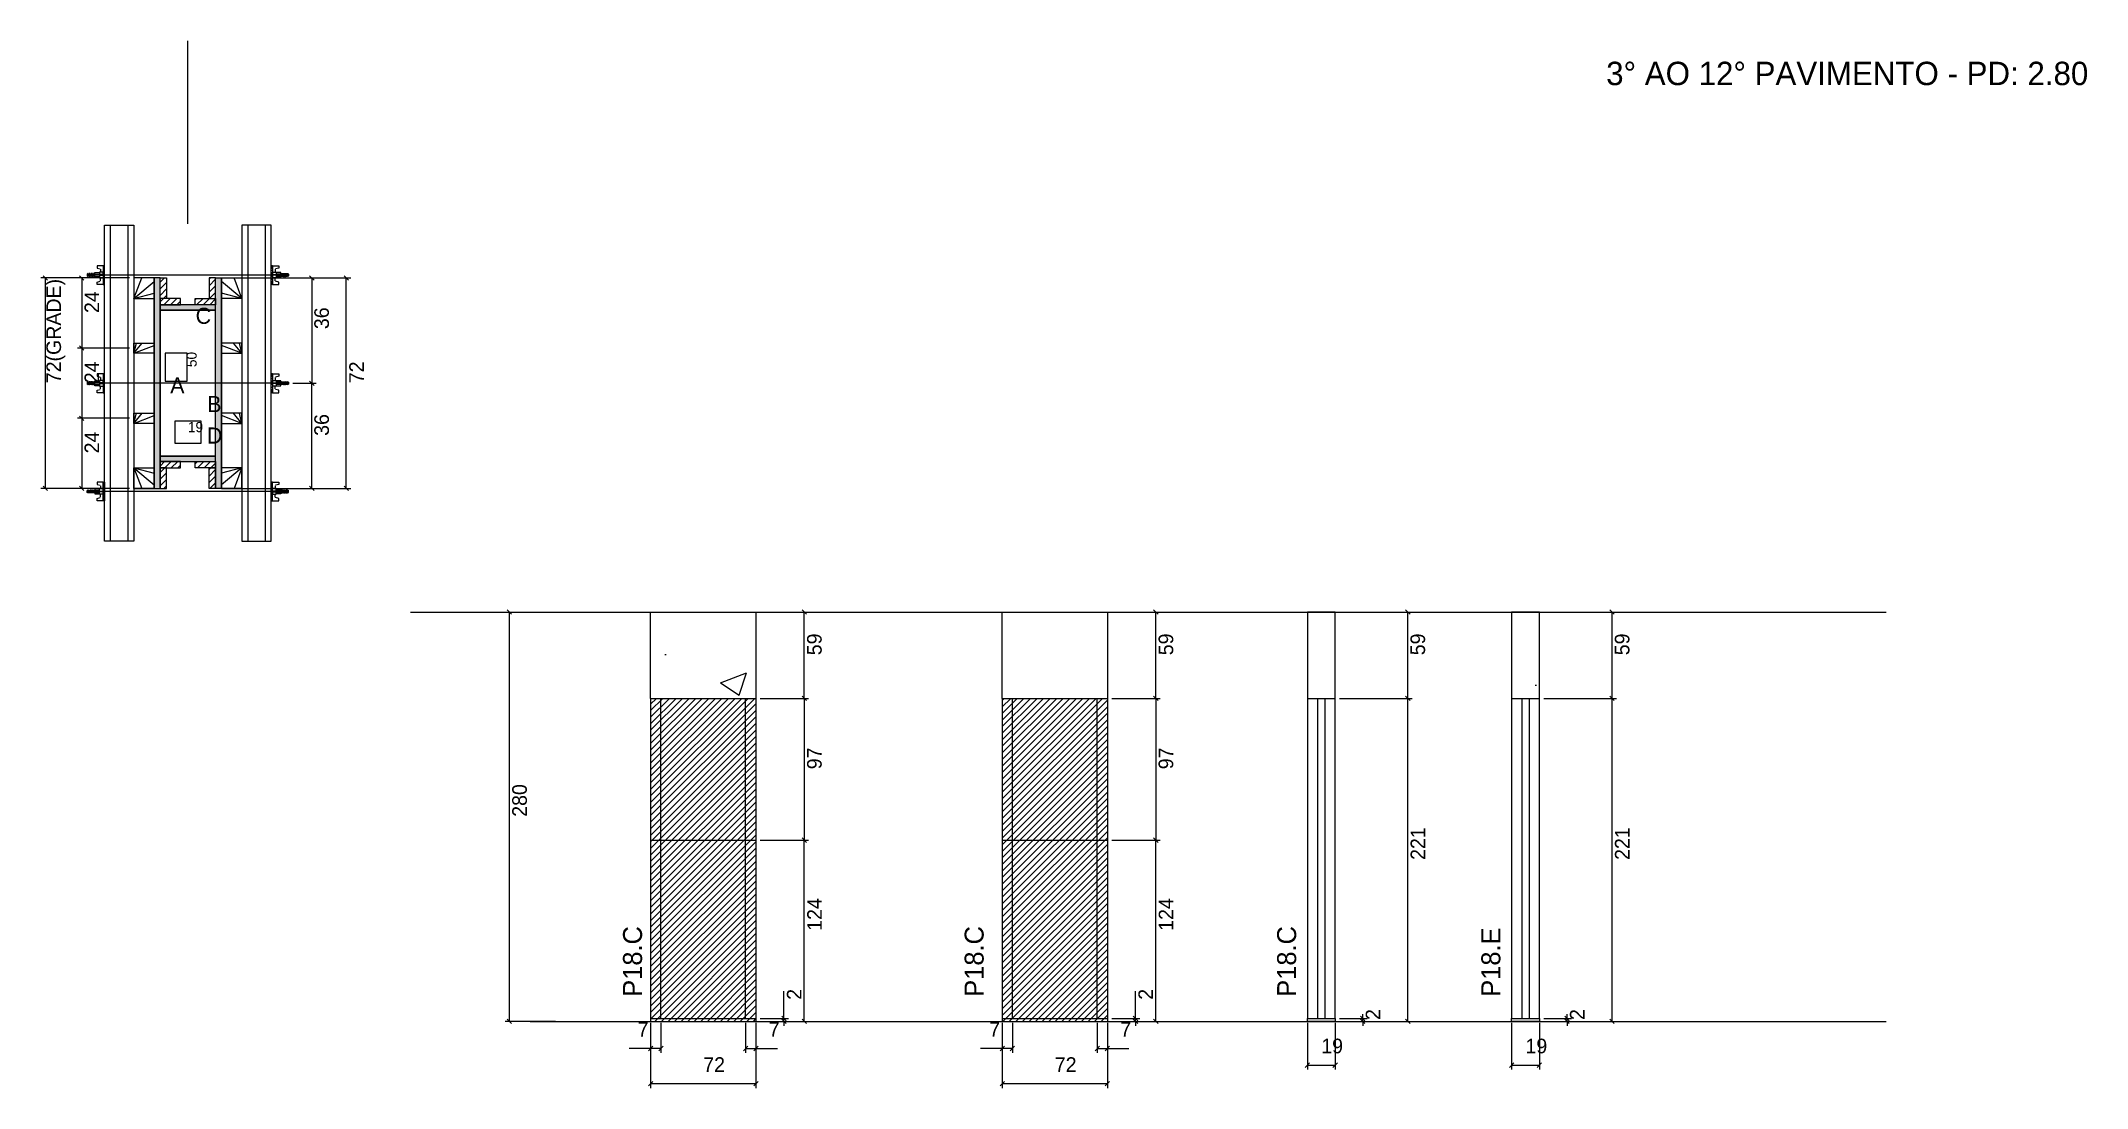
# Model space of a CAD drawing. Header units: metres. Extents: x 5868 to 7268, y 7478 to 8194.
import ezdxf

# ---------------------------------------------------------------- set-up
doc = ezdxf.new("R2010")
doc.units = ezdxf.units.M
for name, color, linetype in [('CHAPA', 7, 'Continuous'), ('COTA', 7, 'Continuous'), ('Hachura', 7, 'Continuous'), ('Madeira', 7, 'Continuous'), ('NIVEL 2° PAV.', 7, 'Continuous'), ('NOMENCLATURA', 7, 'Continuous'), ('Nível', 7, 'Continuous'), ('Painéis', 7, 'Continuous'), ('Perfil Metálico', 7, 'Continuous'), ('SARR_2.2x7', 7, 'Continuous'), ('SARRAFO', 7, 'Continuous'), ('Texto Seção', 7, 'Continuous'), ('TEXTO_GERAL', 7, 'Continuous')]:
    doc.layers.add(name, color=color, linetype=linetype)

msp = doc.modelspace()

# ---------------------------------------------------------------- hatches: boundary and pattern name
at = {"layer": 'COTA'}
h = msp.add_hatch(dxfattribs=at)
h.set_pattern_fill('AR-CONC')
h.paths.add_polyline_path([(6357.5, 7744.2), (6357.5, 7803.2), (6285.5, 7803.2), (6285.5, 7744.2), (6357.5, 7744.2)])
h = msp.add_hatch(dxfattribs=at)
h.set_pattern_fill('AR-CONC')
h.paths.add_polyline_path([(6598, 7744.2), (6598, 7803.2), (6526, 7803.2), (6526, 7744.2), (6598, 7744.2)])
h = msp.add_hatch(dxfattribs=at)
h.set_pattern_fill('AR-CONC')
h.paths.add_polyline_path([(6753.8, 7744.2), (6753.8, 7803.2), (6734.8, 7803.2), (6734.8, 7744.2), (6753.8, 7744.2)])
h = msp.add_hatch(dxfattribs=at)
h.set_pattern_fill('AR-CONC')
h.paths.add_polyline_path([(6893.5, 7744.2), (6893.5, 7803.2), (6874.5, 7803.2), (6874.5, 7744.2), (6893.5, 7744.2)])
at = {"layer": 'Hachura'}
h = msp.add_hatch(color=7, dxfattribs=at)
h.dxf.hatch_style = 1
h.paths.add_polyline_path([(5949.9, 8031.8), (5945.9, 8031.8), (5945.9, 7887.8), (5949.9, 7887.8), (5949.9, 8031.8)])
h = msp.add_hatch(color=7, dxfattribs=at)
h.dxf.hatch_style = 1
h.paths.add_polyline_path([(5949.9, 8031.8), (5945.9, 8031.8), (5945.9, 7887.8), (5949.9, 7887.8), (5949.9, 8031.8)])
h = msp.add_hatch(dxfattribs=at)
h.set_pattern_fill('ANSI31')
h.paths.add_polyline_path([(5949.9, 8017.8), (5954.3, 8017.8), (5954.3, 8031.8), (5949.9, 8031.8), (5949.9, 8017.8)])
h = msp.add_hatch(dxfattribs=at)
h.set_pattern_fill('ANSI31')
h.paths.add_polyline_path([(5987.9, 8017.8), (5983.5, 8017.8), (5983.5, 8031.8), (5987.9, 8031.8), (5987.9, 8017.8)])
h = msp.add_hatch(color=7, dxfattribs=at)
h.dxf.hatch_style = 1
h.paths.add_polyline_path([(5987.9, 8031.8), (5991.9, 8031.8), (5991.9, 7887.8), (5987.9, 7887.8), (5987.9, 8031.8)])
h = msp.add_hatch(color=7, dxfattribs=at)
h.dxf.hatch_style = 1
h.paths.add_polyline_path([(5987.9, 8031.8), (5991.9, 8031.8), (5991.9, 7887.8), (5987.9, 7887.8), (5987.9, 8031.8)])
h = msp.add_hatch(dxfattribs=at)
h.set_pattern_fill('ANSI31')
h.paths.add_polyline_path([(5949.9, 8013.4), (5949.9, 8017.8), (5963.9, 8017.8), (5963.9, 8013.4), (5949.9, 8013.4)])
h = msp.add_hatch(color=7, dxfattribs=at)
h.dxf.hatch_style = 1
h.paths.add_polyline_path([(5987.9, 8009.8), (5987.9, 8013.4), (5949.9, 8013.4), (5949.9, 8009.8), (5987.9, 8009.8)])
h = msp.add_hatch(color=7, dxfattribs=at)
h.dxf.hatch_style = 1
h.paths.add_polyline_path([(5987.9, 8009.8), (5987.9, 8013.4), (5949.9, 8013.4), (5949.9, 8009.8), (5987.9, 8009.8)])
h = msp.add_hatch(dxfattribs=at)
h.set_pattern_fill('ANSI31')
h.paths.add_polyline_path([(5987.9, 8013.4), (5987.9, 8017.8), (5973.9, 8017.8), (5973.9, 8013.4), (5987.9, 8013.4)])
h = msp.add_hatch(color=7, dxfattribs=at)
h.dxf.hatch_style = 1
h.paths.add_polyline_path([(5987.9, 7906.2), (5987.9, 7909.8), (5949.9, 7909.8), (5949.9, 7906.2), (5987.9, 7906.2)])
h = msp.add_hatch(color=7, dxfattribs=at)
h.dxf.hatch_style = 1
h.paths.add_polyline_path([(5987.9, 7906.2), (5987.9, 7909.8), (5949.9, 7909.8), (5949.9, 7906.2), (5987.9, 7906.2)])
h = msp.add_hatch(dxfattribs=at)
h.set_pattern_fill('ANSI31')
h.paths.add_polyline_path([(5949.9, 7901.8), (5949.9, 7906.2), (5963.9, 7906.2), (5963.9, 7901.8), (5949.9, 7901.8)])
h = msp.add_hatch(dxfattribs=at)
h.set_pattern_fill('ANSI31')
h.paths.add_polyline_path([(5949.9, 7901.8), (5954.3, 7901.8), (5954.3, 7887.8), (5949.9, 7887.8), (5949.9, 7901.8)])
h = msp.add_hatch(dxfattribs=at)
h.set_pattern_fill('ANSI31')
h.paths.add_polyline_path([(5987.9, 7901.8), (5987.9, 7906.2), (5973.9, 7906.2), (5973.9, 7901.8), (5987.9, 7901.8)])
h = msp.add_hatch(dxfattribs=at)
h.set_pattern_fill('ANSI31')
h.paths.add_polyline_path([(5987.9, 7901.8), (5983.5, 7901.8), (5983.5, 7887.8), (5987.9, 7887.8), (5987.9, 7901.8)])
h = msp.add_hatch(dxfattribs=at)
h.set_pattern_fill('ANSI31')
h.paths.add_polyline_path([(6357.5, 7523.2), (6357.5, 7744.2), (6285.5, 7744.2), (6285.5, 7523.2), (6357.5, 7523.2)])
h = msp.add_hatch(dxfattribs=at)
h.set_pattern_fill('ANSI31')
h.paths.add_polyline_path([(6598, 7523.2), (6598, 7744.2), (6526, 7744.2), (6526, 7523.2), (6598, 7523.2)])

# ---------------------------------------------------------------- linework, layer by layer
at = {"layer": 'CHAPA', "color": 1, "lineweight": 25}
for points in [[(5949.9, 8031.8), (5945.9, 8031.8), (5945.9, 7887.8), (5949.9, 7887.8)], [(5949.9, 8031.8), (5945.9, 8031.8), (5945.9, 7887.8), (5949.9, 7887.8)], [(5987.9, 8031.8), (5991.9, 8031.8), (5991.9, 7887.8), (5987.9, 7887.8)], [(5987.9, 8031.8), (5991.9, 8031.8), (5991.9, 7887.8), (5987.9, 7887.8)], [(5987.9, 8009.8), (5987.9, 8013.4), (5949.9, 8013.4), (5949.9, 8009.8)], [(5987.9, 8009.8), (5987.9, 8013.4), (5949.9, 8013.4), (5949.9, 8009.8)], [(5987.9, 7906.2), (5987.9, 7909.8), (5949.9, 7909.8), (5949.9, 7906.2)], [(5987.9, 7906.2), (5987.9, 7909.8), (5949.9, 7909.8), (5949.9, 7906.2)]]:
    msp.add_lwpolyline(points, close=True, dxfattribs=at)
at = {"layer": 'COTA', "color": 241, "lineweight": 25}
for p, q in [((5928.9, 8031.8), (5868.4, 8031.8)), ((5871.4, 7887.8), (5871.4, 8031.8)), ((5928.9, 8031.8), (5893.3, 8031.8)), ((5896.3, 8031.8), (5896.3, 7983.8)), ((5994.9, 8031.8), (6080.3, 8031.8)), ((6028.9, 8031.8), (6056.7, 8031.8)), ((6053.7, 8031.8), (6053.7, 7959.8)), ((6077.3, 7887.8), (6077.3, 8031.8)), ((5928.9, 7983.8), (5893.3, 7983.8)), ((5928.9, 7983.8), (5893.3, 7983.8)), ((5896.3, 7983.8), (5896.3, 7935.8)), ((6040.7, 7959.8), (6056.7, 7959.8)), ((6040.7, 7959.8), (6056.7, 7959.8)), ((6053.7, 7887.8), (6053.7, 7959.8)), ((5928.9, 7935.8), (5893.3, 7935.8)), ((5928.9, 7935.8), (5893.3, 7935.8)), ((5896.3, 7935.8), (5896.3, 7887.8)), ((5928.9, 7887.8), (5868.4, 7887.8)), ((5928.9, 7887.8), (5893.3, 7887.8)), ((5994.9, 7887.8), (6080.3, 7887.8)), ((6028.9, 7887.8), (6056.7, 7887.8)), ((6285.5, 7803.2), (6357.5, 7803.2)), ((6285.5, 7744.2), (6285.5, 7803.2)), ((6357.5, 7803.2), (6357.5, 7744.2)), ((6526, 7803.2), (6598, 7803.2)), ((6526, 7744.2), (6526, 7803.2)), ((6598, 7803.2), (6598, 7744.2))]:
    msp.add_line(p, q, dxfattribs=at)
at = {"layer": 'COTA', "color": 0, "lineweight": 25}
for p, q in [((5872.9, 8030.3), (5869.9, 8033.3)), ((5897.8, 8030.3), (5894.8, 8033.3)), ((6055.2, 8030.3), (6052.2, 8033.3)), ((6078.8, 8030.3), (6075.8, 8033.3)), ((5894.8, 7985.3), (5897.8, 7982.3)), ((5897.8, 7982.3), (5894.8, 7985.3)), ((6055.2, 7958.3), (6052.2, 7961.3)), ((6052.2, 7961.3), (6055.2, 7958.3)), ((5894.8, 7937.3), (5897.8, 7934.3)), ((5897.8, 7934.3), (5894.8, 7937.3)), ((5869.9, 7889.3), (5872.9, 7886.3)), ((5894.8, 7889.3), (5897.8, 7886.3)), ((6052.2, 7889.3), (6055.2, 7886.3)), ((6075.8, 7889.3), (6078.8, 7886.3)), ((6392.1, 7801.7), (6389.1, 7804.7)), ((6632.6, 7801.7), (6629.6, 7804.7)), ((6805, 7801.7), (6802, 7804.7)), ((6944.7, 7801.7), (6941.7, 7804.7)), ((6392.1, 7742.7), (6389.1, 7745.7)), ((6389.1, 7745.7), (6392.1, 7742.7)), ((6632.6, 7742.7), (6629.6, 7745.7)), ((6629.6, 7745.7), (6632.6, 7742.7)), ((6802, 7745.7), (6805, 7742.7)), ((6805, 7742.7), (6802, 7745.7)), ((6944.7, 7742.7), (6941.7, 7745.7)), ((6941.7, 7745.7), (6944.7, 7742.7)), ((6392.1, 7645.7), (6389.1, 7648.7)), ((6389.1, 7648.7), (6392.1, 7645.7)), ((6632.6, 7645.7), (6629.6, 7648.7)), ((6629.6, 7648.7), (6632.6, 7645.7)), ((6375.2, 7526.7), (6378.2, 7523.7)), ((6378.2, 7521.7), (6375.2, 7524.7)), ((6389.1, 7524.7), (6392.1, 7521.7)), ((6615.7, 7526.7), (6618.7, 7523.7)), ((6618.7, 7521.7), (6615.7, 7524.7)), ((6629.6, 7524.7), (6632.6, 7521.7)), ((6771.2, 7526.7), (6774.2, 7523.7)), ((6774.2, 7521.7), (6771.2, 7524.7)), ((6802, 7524.7), (6805, 7521.7)), ((6910.9, 7526.7), (6913.9, 7523.7)), ((6913.9, 7521.7), (6910.9, 7524.7)), ((6941.7, 7524.7), (6944.7, 7521.7)), ((6287, 7506.2), (6284, 7503.2)), ((6291, 7503.2), (6294, 7506.2)), ((6352, 7506.2), (6349, 7503.2)), ((6356, 7503.2), (6359, 7506.2)), ((6527.5, 7506.2), (6524.5, 7503.2)), ((6531.5, 7503.2), (6534.5, 7506.2)), ((6592.5, 7506.2), (6589.5, 7503.2)), ((6596.5, 7503.2), (6599.5, 7506.2)), ((6736.3, 7494.8), (6733.3, 7491.8)), ((6752.3, 7491.8), (6755.3, 7494.8)), ((6876, 7494.8), (6873, 7491.8)), ((6892, 7491.8), (6895, 7494.8)), ((6287, 7482.1), (6284, 7479.1)), ((6356, 7479.1), (6359, 7482.1)), ((6527.5, 7482.1), (6524.5, 7479.1)), ((6596.5, 7479.1), (6599.5, 7482.1))]:
    msp.add_line(p, q, dxfattribs=at)
at = {"layer": 'COTA', "color": 180, "lineweight": 25}
for p, q in [((5968.4, 7980.4), (5953.4, 7980.4)), ((5953.4, 7980.4), (5953.4, 7961.1)), ((5968.4, 7961.1), (5968.4, 7980.4)), ((5953.4, 7961.1), (5968.4, 7961.1)), ((5977.9, 7933.8), (5959.9, 7933.8)), ((5959.9, 7933.8), (5959.9, 7918.8)), ((5977.9, 7918.8), (5977.9, 7933.8)), ((5959.9, 7918.8), (5977.9, 7918.8))]:
    msp.add_line(p, q, dxfattribs=at)
at = {"layer": 'COTA', "color": 4, "lineweight": 25}
for p, q in [((6360.5, 7803.2), (6393.6, 7803.2)), ((6390.6, 7744.2), (6390.6, 7803.2)), ((6601, 7803.2), (6634.1, 7803.2)), ((6631.1, 7744.2), (6631.1, 7803.2)), ((6756.8, 7803.2), (6806.5, 7803.2)), ((6803.5, 7744.2), (6803.5, 7803.2)), ((6896.5, 7803.2), (6946.2, 7803.2)), ((6943.2, 7744.2), (6943.2, 7803.2)), ((6360.5, 7744.2), (6393.6, 7744.2)), ((6360.5, 7744.2), (6393.6, 7744.2)), ((6390.6, 7744.2), (6390.6, 7647.2)), ((6601, 7744.2), (6634.1, 7744.2)), ((6601, 7744.2), (6634.1, 7744.2)), ((6631.1, 7744.2), (6631.1, 7647.2)), ((6756.8, 7744.2), (6806.5, 7744.2)), ((6756.8, 7744.2), (6806.5, 7744.2)), ((6803.5, 7523.2), (6803.5, 7744.2)), ((6896.5, 7744.2), (6946.2, 7744.2)), ((6896.5, 7744.2), (6946.2, 7744.2)), ((6943.2, 7523.2), (6943.2, 7744.2)), ((6360.5, 7647.2), (6393.6, 7647.2)), ((6360.5, 7647.2), (6393.6, 7647.2)), ((6390.6, 7523.2), (6390.6, 7647.2)), ((6601, 7647.2), (6634.1, 7647.2)), ((6601, 7647.2), (6634.1, 7647.2)), ((6631.1, 7523.2), (6631.1, 7647.2)), ((6376.7, 7525.2), (6376.7, 7544)), ((6617.2, 7525.2), (6617.2, 7544)), ((6285.5, 7522.2), (6285.5, 7477.6)), ((6285.5, 7520.2), (6285.5, 7501.7)), ((6292.5, 7522.2), (6292.5, 7501.7)), ((6350.5, 7522.2), (6350.5, 7501.7)), ((6357.5, 7522.2), (6357.5, 7477.6)), ((6357.5, 7520.2), (6357.5, 7501.7)), ((6360.5, 7525.2), (6379.7, 7525.2)), ((6360.5, 7523.2), (6379.7, 7523.2)), ((6360.5, 7523.2), (6393.6, 7523.2)), ((6376.7, 7523.2), (6376.7, 7525.2)), ((6376.7, 7523.2), (6376.7, 7520.2)), ((6526, 7522.2), (6526, 7477.6)), ((6526, 7520.2), (6526, 7501.7)), ((6533, 7522.2), (6533, 7501.7)), ((6591, 7522.2), (6591, 7501.7)), ((6598, 7522.2), (6598, 7477.6)), ((6598, 7520.2), (6598, 7501.7)), ((6601, 7525.2), (6620.2, 7525.2)), ((6601, 7523.2), (6620.2, 7523.2)), ((6601, 7523.2), (6634.1, 7523.2)), ((6617.2, 7523.2), (6617.2, 7525.2)), ((6617.2, 7523.2), (6617.2, 7520.2)), ((6734.8, 7522.2), (6734.8, 7490.3)), ((6753.8, 7522.2), (6753.8, 7490.3)), ((6756.8, 7525.2), (6775.7, 7525.2)), ((6756.8, 7523.2), (6775.7, 7523.2)), ((6756.8, 7523.2), (6806.5, 7523.2)), ((6772.7, 7525.2), (6772.7, 7528.2)), ((6772.7, 7523.2), (6772.7, 7525.2)), ((6772.7, 7523.2), (6772.7, 7520.2)), ((6874.5, 7522.2), (6874.5, 7490.3)), ((6893.5, 7522.2), (6893.5, 7490.3)), ((6896.5, 7525.2), (6915.4, 7525.2)), ((6896.5, 7523.2), (6915.4, 7523.2)), ((6896.5, 7523.2), (6946.2, 7523.2)), ((6912.4, 7525.2), (6912.4, 7528.2)), ((6912.4, 7523.2), (6912.4, 7525.2)), ((6912.4, 7523.2), (6912.4, 7520.2)), ((6285.5, 7504.7), (6270.7, 7504.7)), ((6292.5, 7504.7), (6285.5, 7504.7)), ((6350.5, 7504.7), (6357.5, 7504.7)), ((6357.5, 7504.7), (6372.2, 7504.7)), ((6526, 7504.7), (6511.2, 7504.7)), ((6533, 7504.7), (6526, 7504.7)), ((6591, 7504.7), (6598, 7504.7)), ((6598, 7504.7), (6612.7, 7504.7)), ((6734.8, 7493.3), (6753.8, 7493.3)), ((6874.5, 7493.3), (6893.5, 7493.3)), ((6357.5, 7480.6), (6285.5, 7480.6)), ((6598, 7480.6), (6526, 7480.6))]:
    msp.add_line(p, q, dxfattribs=at)
at = {"layer": 'COTA', "color": 241, "lineweight": 25}
for points in [[(6753.8, 7744.2), (6753.8, 7803.2), (6734.8, 7803.2), (6734.8, 7744.2)], [(6893.5, 7744.2), (6893.5, 7803.2), (6874.5, 7803.2), (6874.5, 7744.2)]]:
    msp.add_lwpolyline(points, dxfattribs=at)
at = {"layer": 'Hachura', "color": 0, "lineweight": 9}
for p, q in [((5905.2, 8032.1), (5905.2, 8035.5)), ((5905.2, 8035.5), (5908.4, 8035.5)), ((5905.3, 8032.1), (5905.3, 8035.5)), ((5911.9, 8040.2), (5906.8, 8040.2)), ((5906.8, 8040.2), (5906.8, 8038.6)), ((5906.8, 8038.6), (5909, 8038)), ((5908.4, 8035.7), (5908.4, 8031.9)), ((5911, 8035.7), (5908.4, 8035.7)), ((5909.2, 8037.7), (5909.2, 8035.7)), ((5911, 8040.2), (5911, 8027.3)), ((5911, 8040.2), (5911, 8035.1)), ((5911, 8040.1), (5911.9, 8040.1)), ((5911, 8039.9), (5911.9, 8039.9)), ((5911, 8039.5), (5911.9, 8039.5)), ((5911, 8039.1), (5911.9, 8039.1)), ((5911, 8038.2), (5911.9, 8038.2)), ((5911, 8036.8), (5911.9, 8036.8)), ((5911, 8033.8), (5911, 8035.7)), ((5911, 8035.1), (5911, 8034.4)), ((5911.9, 8027.3), (5911.9, 8040.2)), ((5911.9, 8028.3), (5911.9, 8036.1)), ((6025.9, 8027.3), (6025.9, 8040.2)), ((6025.9, 8040.2), (6031.1, 8040.2)), ((6026.9, 8040.1), (6025.9, 8040.1)), ((6026.9, 8039.9), (6025.9, 8039.9)), ((6026.9, 8039.5), (6025.9, 8039.5)), ((6026.9, 8039.1), (6025.9, 8039.1)), ((6026.9, 8038.2), (6025.9, 8038.2)), ((6026.9, 8036.8), (6025.9, 8036.8)), ((6025.9, 8028.3), (6025.9, 8036.1)), ((6026.8, 8040.2), (6026.8, 8027.3)), ((6026.8, 8040.2), (6026.8, 8035.1)), ((6026.8, 8033.8), (6026.8, 8035.7)), ((6026.8, 8035.7), (6029.4, 8035.7)), ((6026.8, 8035.1), (6026.8, 8034.4)), ((6028.6, 8037.7), (6028.6, 8035.7)), ((6031.1, 8038.6), (6028.9, 8038)), ((6029.4, 8035.7), (6029.4, 8031.9)), ((6032.6, 8035.5), (6029.4, 8035.5)), ((6031.1, 8040.2), (6031.1, 8038.6)), ((6032.6, 8032.1), (6032.6, 8035.5)), ((6032.6, 8032.1), (6032.6, 8035.5)), ((5900.5, 8034.8), (5900.1, 8034.5)), ((5900.1, 8034.5), (5900.1, 8033.2)), ((5900.5, 8032.9), (5900.1, 8033.2)), ((5900.8, 8034.8), (5900.5, 8034.8)), ((5900.5, 8032.9), (5900.5, 8034.8)), ((5901.1, 8032.9), (5900.5, 8034.2)), ((5901, 8032.8), (5900.5, 8033.9)), ((5900.5, 8033.4), (5900.8, 8032.7)), ((5900.5, 8033.1), (5900.6, 8032.9)), ((5900.8, 8034.8), (5901.7, 8032.9)), ((5900.8, 8034.8), (5901.7, 8032.9)), ((5900.9, 8034.9), (5902, 8032.7)), ((5902.2, 8032.8), (5901.1, 8034.9)), ((5901.1, 8032.9), (5901.7, 8032.9)), ((5901.9, 8034.8), (5901.3, 8034.8)), ((5902.3, 8032.9), (5901.3, 8034.8)), ((5901.9, 8034.8), (5902.9, 8032.9)), ((5902, 8034.9), (5903.1, 8032.7)), ((5903.3, 8032.8), (5902.3, 8034.9)), ((5902.9, 8032.9), (5902.3, 8032.9)), ((5903.1, 8034.8), (5902.5, 8034.8)), ((5903.4, 8032.9), (5902.5, 8034.8)), ((5902.7, 8034.8), (5902.5, 8034.8)), ((5903.1, 8034.8), (5904.1, 8032.9)), ((5903.2, 8034.9), (5904.3, 8032.7)), ((5904.5, 8032.8), (5903.4, 8034.9)), ((5903.6, 8032.9), (5903.4, 8032.9)), ((5904.3, 8034.8), (5903.6, 8034.8)), ((5904.6, 8032.9), (5903.6, 8034.8)), ((5903.6, 8032.9), (5904.1, 8032.9)), ((5904.3, 8034.8), (5905.2, 8032.9)), ((5905.2, 8033.7), (5904.6, 8034.9)), ((5904.6, 8032.9), (5905.2, 8032.9)), ((5905.2, 8033.9), (5904.8, 8034.8)), ((5905.2, 8034.8), (5904.8, 8034.8)), ((5905.2, 8034.4), (5908.4, 8034.4)), ((5905.2, 8032.9), (5908.4, 8032.9)), ((5908.4, 8032.1), (5905.2, 8032.1)), ((5906.8, 8029), (5909, 8029.6)), ((5906.8, 8027.3), (5906.8, 8029)), ((5911, 8027.3), (5906.8, 8027.3)), ((5908.4, 8031.9), (5908.4, 8032.1)), ((5908.4, 8031.9), (5908.4, 8032.1)), ((5908.4, 8031.9), (5911, 8031.9)), ((5911, 8034.1), (5909, 8034.1)), ((5909, 8033.6), (5911, 8033.6)), ((5909.2, 8029.9), (5909.2, 8031.9)), ((5911, 8033.8), (5911.9, 8033.8)), ((5911, 8030.8), (5911.9, 8030.8)), ((5911, 8029.3), (5911.9, 8029.3)), ((5911, 8028.5), (5911.9, 8028.5)), ((5911, 8028), (5911.9, 8028)), ((5911, 8027.7), (5911.9, 8027.7)), ((5911, 8027.5), (5911.9, 8027.5)), ((5911, 8027.3), (5911.9, 8027.3)), ((5911.3, 8034.7), (5911.1, 8034.7)), ((5911.2, 8032.8), (5911.6, 8032.8)), ((5911.8, 8034.7), (5911.3, 8034.7)), ((6026.8, 8033.8), (6025.9, 8033.8)), ((6026.9, 8030.8), (6025.9, 8030.8)), ((6026.9, 8029.3), (6025.9, 8029.3)), ((6026.9, 8028.5), (6025.9, 8028.5)), ((6026.9, 8028), (6025.9, 8028)), ((6026.9, 8027.7), (6025.9, 8027.7)), ((6026.9, 8027.5), (6025.9, 8027.5)), ((6026.8, 8027.3), (6025.9, 8027.3)), ((6026.1, 8034.7), (6026.5, 8034.7)), ((6026.7, 8032.8), (6026.3, 8032.8)), ((6026.5, 8034.7), (6026.7, 8034.7)), ((6026.8, 8034.1), (6028.8, 8034.1)), ((6028.8, 8033.6), (6026.8, 8033.6)), ((6029.4, 8031.9), (6026.8, 8031.9)), ((6026.8, 8027.3), (6031.1, 8027.3)), ((6028.6, 8029.9), (6028.6, 8031.9)), ((6031.1, 8029), (6028.9, 8029.6)), ((6032.6, 8034.4), (6029.4, 8034.4)), ((6032.6, 8032.9), (6029.4, 8032.9)), ((6029.4, 8032.1), (6032.6, 8032.1)), ((6029.4, 8031.9), (6029.4, 8032.1)), ((6029.4, 8031.9), (6029.4, 8032.1)), ((6031.1, 8027.3), (6031.1, 8029)), ((6032.6, 8033.7), (6033.3, 8034.9)), ((6033.6, 8034.8), (6032.6, 8032.9)), ((6032.6, 8033.9), (6033.1, 8034.8)), ((6032.6, 8034.8), (6033.1, 8034.8)), ((6033.3, 8032.9), (6032.6, 8032.9)), ((6033.3, 8032.9), (6034.3, 8034.8)), ((6033.4, 8032.8), (6034.4, 8034.9)), ((6034.7, 8034.9), (6033.6, 8032.7)), ((6033.6, 8034.8), (6034.3, 8034.8)), ((6034.8, 8034.8), (6033.8, 8032.9)), ((6034.2, 8032.9), (6033.8, 8032.9)), ((6034.2, 8032.9), (6034.4, 8032.9)), ((6034.4, 8032.9), (6035.4, 8034.8)), ((6034.5, 8032.8), (6035.6, 8034.9)), ((6035.8, 8034.9), (6034.8, 8032.7)), ((6034.8, 8034.8), (6035.4, 8034.8)), ((6035.9, 8034.8), (6035, 8032.9)), ((6035, 8032.9), (6035.6, 8032.9)), ((6035.2, 8034.8), (6035.4, 8034.8)), ((6035.6, 8032.9), (6036.6, 8034.8)), ((6035.7, 8032.8), (6036.8, 8034.9)), ((6037, 8034.9), (6035.9, 8032.7)), ((6035.9, 8034.8), (6036.6, 8034.8)), ((6037.1, 8034.8), (6036.1, 8032.9)), ((6037.1, 8034.8), (6036.1, 8032.9)), ((6036.8, 8032.9), (6036.1, 8032.9)), ((6036.8, 8032.9), (6037.4, 8034.2)), ((6036.8, 8032.8), (6037.4, 8033.9)), ((6037.1, 8034.8), (6037.4, 8034.8)), ((6037.4, 8033.4), (6037.1, 8032.7)), ((6037.4, 8033.1), (6037.3, 8032.9)), ((6037.4, 8034.8), (6037.7, 8034.5)), ((6037.4, 8032.9), (6037.4, 8034.8)), ((6037.4, 8032.9), (6037.7, 8033.2)), ((6037.7, 8034.5), (6037.7, 8033.2)), ((5911.9, 7966.2), (5906.8, 7966.2)), ((5906.8, 7966.2), (5906.8, 7964.6)), ((5911, 7966.2), (5911, 7953.3)), ((5911, 7966.2), (5911, 7961.1)), ((5911, 7966.1), (5911.9, 7966.1)), ((5911, 7965.9), (5911.9, 7965.9)), ((5911, 7965.5), (5911.9, 7965.5)), ((5911, 7965.1), (5911.9, 7965.1)), ((5911.9, 7953.3), (5911.9, 7966.2)), ((6025.9, 7953.3), (6025.9, 7966.2)), ((6025.9, 7966.2), (6031.1, 7966.2)), ((6026.8, 7966.1), (6025.9, 7966.1)), ((6026.8, 7965.9), (6025.9, 7965.9)), ((6026.8, 7965.5), (6025.9, 7965.5)), ((6026.8, 7965.1), (6025.9, 7965.1)), ((6026.8, 7966.2), (6026.8, 7953.3)), ((6026.8, 7966.2), (6026.8, 7961.1)), ((6031.1, 7966.2), (6031.1, 7964.6)), ((5900.4, 7960.8), (5900.1, 7960.5)), ((5900.1, 7960.5), (5900.1, 7959.2)), ((5900.4, 7958.9), (5900.1, 7959.2)), ((5900.8, 7960.8), (5900.4, 7960.8)), ((5900.4, 7958.9), (5900.4, 7960.8)), ((5901.1, 7958.9), (5900.4, 7960.2)), ((5901, 7958.8), (5900.4, 7959.9)), ((5900.4, 7959.4), (5900.8, 7958.7)), ((5900.4, 7959.1), (5900.6, 7958.9)), ((5900.8, 7960.8), (5901.7, 7958.9)), ((5900.8, 7960.8), (5901.7, 7958.9)), ((5900.9, 7960.9), (5901.9, 7958.7)), ((5902.2, 7958.8), (5901.1, 7960.9)), ((5901.1, 7958.9), (5901.7, 7958.9)), ((5901.9, 7960.8), (5901.3, 7960.8)), ((5902.2, 7958.9), (5901.3, 7960.8)), ((5901.9, 7960.8), (5902.9, 7958.9)), ((5902, 7960.9), (5903.1, 7958.7)), ((5902.9, 7958.9), (5902.2, 7958.9)), ((5903.3, 7958.8), (5902.3, 7960.9)), ((5903.1, 7960.8), (5902.4, 7960.8)), ((5903.4, 7958.9), (5902.4, 7960.8)), ((5902.7, 7960.8), (5902.4, 7960.8)), ((5903.1, 7960.8), (5904.1, 7958.9)), ((5903.2, 7960.9), (5904.3, 7958.7)), ((5904.5, 7958.8), (5903.4, 7960.9)), ((5903.6, 7958.9), (5903.4, 7958.9)), ((5904.2, 7960.8), (5903.6, 7960.8)), ((5904.6, 7958.9), (5903.6, 7960.8)), ((5903.6, 7958.9), (5904.1, 7958.9)), ((5904.2, 7960.8), (5905.2, 7958.9)), ((5905.2, 7959.7), (5904.6, 7960.9)), ((5904.6, 7958.9), (5905.2, 7958.9)), ((5905.2, 7959.9), (5904.8, 7960.8)), ((5905.2, 7960.8), (5904.8, 7960.8)), ((5905.2, 7958.1), (5905.2, 7961.5)), ((5905.2, 7961.5), (5908.4, 7961.5)), ((5905.2, 7960.4), (5908.4, 7960.4)), ((5905.2, 7958.9), (5908.4, 7958.9)), ((5908.4, 7958.1), (5905.2, 7958.1)), ((5905.3, 7958.1), (5905.3, 7961.5)), ((5906.8, 7964.6), (5909, 7964)), ((5906.8, 7955), (5909, 7955.6)), ((5906.8, 7953.3), (5906.8, 7955)), ((5911, 7953.3), (5906.8, 7953.3)), ((5908.4, 7961.7), (5908.4, 7957.8)), ((5911, 7961.7), (5908.4, 7961.7)), ((5908.4, 7957.8), (5908.4, 7958.1)), ((5908.4, 7957.8), (5908.4, 7958.1)), ((5908.4, 7957.8), (5911, 7957.8)), ((5911, 7960.1), (5909, 7960.1)), ((5909, 7959.6), (5911, 7959.6)), ((5909.2, 7963.7), (5909.2, 7961.7)), ((5909.2, 7955.9), (5909.2, 7957.9)), ((5911, 7964.2), (5911.9, 7964.2)), ((5911, 7962.8), (5911.9, 7962.8)), ((5911, 7959.8), (5911, 7961.7)), ((5911, 7961.1), (5911, 7960.4)), ((5911, 7959.8), (5911.9, 7959.8)), ((5911, 7956.8), (5911.9, 7956.8)), ((5911, 7955.3), (5911.9, 7955.3)), ((5911, 7954.5), (5911.9, 7954.5)), ((5911, 7954), (5911.9, 7954)), ((5911, 7953.7), (5911.9, 7953.7)), ((5911, 7953.5), (5911.9, 7953.5)), ((5911, 7953.3), (5911.9, 7953.3)), ((5911.3, 7960.7), (5911.1, 7960.7)), ((5911.1, 7958.8), (5911.6, 7958.8)), ((5911.8, 7960.7), (5911.3, 7960.7)), ((5911.9, 7954.3), (5911.9, 7962.1)), ((6026.8, 7964.2), (6025.9, 7964.2)), ((6026.8, 7962.8), (6025.9, 7962.8)), ((6025.9, 7954.3), (6025.9, 7962.1)), ((6026.8, 7959.8), (6025.9, 7959.8)), ((6026.8, 7956.8), (6025.9, 7956.8)), ((6026.8, 7955.3), (6025.9, 7955.3)), ((6026.8, 7954.5), (6025.9, 7954.5)), ((6026.8, 7954), (6025.9, 7954)), ((6026.8, 7953.7), (6025.9, 7953.7)), ((6026.8, 7953.5), (6025.9, 7953.5)), ((6026.8, 7953.3), (6025.9, 7953.3)), ((6026.1, 7960.7), (6026.5, 7960.7)), ((6026.7, 7958.8), (6026.3, 7958.8)), ((6026.5, 7960.7), (6026.7, 7960.7)), ((6026.8, 7959.8), (6026.8, 7961.7)), ((6026.8, 7961.7), (6029.4, 7961.7)), ((6026.8, 7961.1), (6026.8, 7960.4)), ((6026.8, 7960.1), (6028.8, 7960.1)), ((6028.8, 7959.6), (6026.8, 7959.6)), ((6029.4, 7957.8), (6026.8, 7957.8)), ((6026.8, 7953.3), (6031.1, 7953.3)), ((6028.6, 7963.7), (6028.6, 7961.7)), ((6028.6, 7955.9), (6028.6, 7957.9)), ((6031.1, 7964.6), (6028.9, 7964)), ((6031.1, 7955), (6028.9, 7955.6)), ((6029.4, 7961.7), (6029.4, 7957.8)), ((6032.6, 7961.5), (6029.4, 7961.5)), ((6032.6, 7960.4), (6029.4, 7960.4)), ((6032.6, 7958.9), (6029.4, 7958.9)), ((6029.4, 7958.1), (6032.6, 7958.1)), ((6029.4, 7957.8), (6029.4, 7958.1)), ((6029.4, 7957.8), (6029.4, 7958.1)), ((6031.1, 7953.3), (6031.1, 7955)), ((6032.6, 7958.1), (6032.6, 7961.5)), ((6032.6, 7958.1), (6032.6, 7961.5)), ((6032.6, 7959.7), (6033.3, 7960.9)), ((6033.6, 7960.8), (6032.6, 7958.9)), ((6032.6, 7959.9), (6033.1, 7960.8)), ((6032.6, 7960.8), (6033.1, 7960.8)), ((6033.3, 7958.9), (6032.6, 7958.9)), ((6033.3, 7958.9), (6034.2, 7960.8)), ((6033.4, 7958.8), (6034.4, 7960.9)), ((6034.7, 7960.9), (6033.6, 7958.7)), ((6033.6, 7960.8), (6034.2, 7960.8)), ((6034.8, 7960.8), (6033.8, 7958.9)), ((6034.2, 7958.9), (6033.8, 7958.9)), ((6034.2, 7958.9), (6034.4, 7958.9)), ((6034.4, 7958.9), (6035.4, 7960.8)), ((6034.5, 7958.8), (6035.6, 7960.9)), ((6035.8, 7960.9), (6034.7, 7958.7)), ((6034.8, 7960.8), (6035.4, 7960.8)), ((6035.9, 7960.8), (6034.9, 7958.9)), ((6034.9, 7958.9), (6035.6, 7958.9)), ((6035.2, 7960.8), (6035.4, 7960.8)), ((6035.6, 7958.9), (6036.6, 7960.8)), ((6035.7, 7958.8), (6036.7, 7960.9)), ((6037, 7960.9), (6035.9, 7958.7)), ((6035.9, 7960.8), (6036.6, 7960.8)), ((6037.1, 7960.8), (6036.1, 7958.9)), ((6037.1, 7960.8), (6036.1, 7958.9)), ((6036.8, 7958.9), (6036.1, 7958.9)), ((6036.8, 7958.9), (6037.4, 7960.2)), ((6036.8, 7958.8), (6037.4, 7959.9)), ((6037.1, 7960.8), (6037.4, 7960.8)), ((6037.4, 7959.4), (6037.1, 7958.7)), ((6037.4, 7959.1), (6037.3, 7958.9)), ((6037.4, 7960.8), (6037.7, 7960.5)), ((6037.4, 7958.9), (6037.4, 7960.8)), ((6037.4, 7958.9), (6037.7, 7959.2)), ((6037.7, 7960.5), (6037.7, 7959.2)), ((5900.5, 7886.7), (5900.1, 7886.4)), ((5900.1, 7885.1), (5900.1, 7886.4)), ((5900.5, 7884.7), (5900.1, 7885.1)), ((5900.5, 7886.2), (5900.8, 7886.8)), ((5901, 7886.8), (5900.5, 7885.7)), ((5900.5, 7886.4), (5900.6, 7886.7)), ((5901.1, 7886.7), (5900.5, 7885.4)), ((5900.5, 7886.7), (5900.5, 7884.7)), ((5900.8, 7884.8), (5900.5, 7884.8)), ((5900.8, 7884.8), (5901.7, 7886.7)), ((5900.8, 7884.8), (5901.7, 7886.7)), ((5900.9, 7884.7), (5902, 7886.8)), ((5902.2, 7886.8), (5901.1, 7884.6)), ((5901.1, 7886.7), (5901.7, 7886.7)), ((5902.3, 7886.7), (5901.3, 7884.8)), ((5901.9, 7884.8), (5901.3, 7884.8)), ((5901.9, 7884.8), (5902.9, 7886.7)), ((5902, 7884.7), (5903.1, 7886.8)), ((5903.3, 7886.8), (5902.3, 7884.6)), ((5902.9, 7886.7), (5902.3, 7886.7)), ((5903.4, 7886.7), (5902.5, 7884.8)), ((5903.1, 7884.8), (5902.5, 7884.8)), ((5902.7, 7884.8), (5902.5, 7884.8)), ((5903.1, 7884.8), (5904.1, 7886.7)), ((5903.2, 7884.7), (5904.3, 7886.8)), ((5904.5, 7886.8), (5903.4, 7884.6)), ((5903.6, 7886.7), (5903.4, 7886.7)), ((5903.6, 7886.7), (5904.1, 7886.7)), ((5904.6, 7886.7), (5903.6, 7884.8)), ((5904.3, 7884.8), (5903.6, 7884.8)), ((5904.3, 7884.8), (5905.2, 7886.7)), ((5904.6, 7886.7), (5905.2, 7886.7)), ((5905.2, 7885.9), (5904.6, 7884.6)), ((5905.2, 7885.7), (5904.8, 7884.8)), ((5905.2, 7884.8), (5904.8, 7884.8)), ((5905.2, 7887.5), (5905.2, 7884.1)), ((5908.4, 7887.5), (5905.2, 7887.5)), ((5905.2, 7886.7), (5908.4, 7886.7)), ((5905.2, 7885.1), (5908.4, 7885.1)), ((5905.2, 7884.1), (5908.4, 7884.1)), ((5905.3, 7887.5), (5905.3, 7884.1)), ((5911, 7892.2), (5906.8, 7892.2)), ((5906.8, 7892.2), (5906.8, 7890.6)), ((5906.8, 7890.6), (5909, 7890)), ((5906.8, 7881), (5909, 7881.6)), ((5908.4, 7883.8), (5908.4, 7887.7)), ((5908.4, 7887.7), (5911, 7887.7)), ((5908.4, 7887.7), (5908.4, 7887.5)), ((5908.4, 7887.7), (5908.4, 7887.5)), ((5911, 7883.8), (5908.4, 7883.8)), ((5909, 7886), (5911, 7886)), ((5911, 7885.5), (5909, 7885.5)), ((5909.2, 7889.7), (5909.2, 7887.7)), ((5909.2, 7881.9), (5909.2, 7883.8)), ((5911, 7879.3), (5911, 7892.2)), ((5911, 7892.2), (5911.9, 7892.2)), ((5911, 7892.1), (5911.9, 7892.1)), ((5911, 7891.9), (5911.9, 7891.9)), ((5911, 7891.5), (5911.9, 7891.5)), ((5911, 7891.1), (5911.9, 7891.1)), ((5911, 7890.2), (5911.9, 7890.2)), ((5911, 7888.8), (5911.9, 7888.8)), ((5911, 7885.8), (5911, 7883.8)), ((5911, 7885.8), (5911.9, 7885.8)), ((5911, 7884.5), (5911, 7885.1)), ((5911, 7879.3), (5911, 7884.5)), ((5911, 7882.7), (5911.9, 7882.7)), ((5911, 7881.3), (5911.9, 7881.3)), ((5911.3, 7884.8), (5911.1, 7884.8)), ((5911.2, 7886.8), (5911.6, 7886.8)), ((5911.8, 7884.8), (5911.3, 7884.8)), ((5911.9, 7892.2), (5911.9, 7879.3)), ((5911.9, 7891.3), (5911.9, 7883.5)), ((6025.9, 7892.2), (6025.9, 7879.3)), ((6026.8, 7892.2), (6025.9, 7892.2)), ((6026.9, 7892.1), (6025.9, 7892.1)), ((6026.9, 7891.9), (6025.9, 7891.9)), ((6026.9, 7891.5), (6025.9, 7891.5)), ((6025.9, 7891.3), (6025.9, 7883.5)), ((6026.9, 7891.1), (6025.9, 7891.1)), ((6026.9, 7890.2), (6025.9, 7890.2)), ((6026.9, 7888.8), (6025.9, 7888.8)), ((6026.8, 7885.8), (6025.9, 7885.8)), ((6026.9, 7882.7), (6025.9, 7882.7)), ((6026.9, 7881.3), (6025.9, 7881.3)), ((6026.1, 7884.8), (6026.5, 7884.8)), ((6026.7, 7886.8), (6026.3, 7886.8)), ((6026.5, 7884.8), (6026.7, 7884.8)), ((6026.8, 7879.3), (6026.8, 7892.2)), ((6026.8, 7892.2), (6031.1, 7892.2)), ((6029.4, 7887.7), (6026.8, 7887.7)), ((6028.8, 7886), (6026.8, 7886)), ((6026.8, 7885.8), (6026.8, 7883.8)), ((6026.8, 7885.5), (6028.8, 7885.5)), ((6026.8, 7884.5), (6026.8, 7885.1)), ((6026.8, 7879.3), (6026.8, 7884.5)), ((6026.8, 7883.8), (6029.4, 7883.8)), ((6028.6, 7889.7), (6028.6, 7887.7)), ((6028.6, 7881.9), (6028.6, 7883.8)), ((6031.1, 7890.6), (6028.9, 7890)), ((6031.1, 7881), (6028.9, 7881.6)), ((6029.4, 7883.8), (6029.4, 7887.7)), ((6029.4, 7887.7), (6029.4, 7887.5)), ((6029.4, 7887.7), (6029.4, 7887.5)), ((6029.4, 7887.5), (6032.6, 7887.5)), ((6032.6, 7886.7), (6029.4, 7886.7)), ((6032.6, 7885.1), (6029.4, 7885.1)), ((6032.6, 7884.1), (6029.4, 7884.1)), ((6031.1, 7892.2), (6031.1, 7890.6)), ((6032.6, 7887.5), (6032.6, 7884.1)), ((6032.6, 7887.5), (6032.6, 7884.1)), ((6033.3, 7886.7), (6032.6, 7886.7)), ((6033.6, 7884.8), (6032.6, 7886.7)), ((6032.6, 7885.9), (6033.3, 7884.6)), ((6032.6, 7885.7), (6033.1, 7884.8)), ((6032.6, 7884.8), (6033.1, 7884.8)), ((6033.3, 7886.7), (6034.3, 7884.8)), ((6033.4, 7886.8), (6034.4, 7884.6)), ((6034.7, 7884.7), (6033.6, 7886.8)), ((6033.6, 7884.8), (6034.3, 7884.8)), ((6034.2, 7886.7), (6033.8, 7886.7)), ((6034.8, 7884.8), (6033.8, 7886.7)), ((6034.2, 7886.7), (6034.4, 7886.7)), ((6034.4, 7886.7), (6035.4, 7884.8)), ((6034.5, 7886.8), (6035.6, 7884.6)), ((6035.8, 7884.7), (6034.8, 7886.8)), ((6034.8, 7884.8), (6035.4, 7884.8)), ((6035, 7886.7), (6035.6, 7886.7)), ((6035.9, 7884.8), (6035, 7886.7)), ((6035.2, 7884.8), (6035.4, 7884.8)), ((6035.6, 7886.7), (6036.6, 7884.8)), ((6035.7, 7886.8), (6036.8, 7884.6)), ((6037, 7884.7), (6035.9, 7886.8)), ((6035.9, 7884.8), (6036.6, 7884.8)), ((6037.1, 7884.8), (6036.1, 7886.7)), ((6036.8, 7886.7), (6036.1, 7886.7)), ((6037.1, 7884.8), (6036.1, 7886.7)), ((6036.8, 7886.8), (6037.4, 7885.7)), ((6036.8, 7886.7), (6037.4, 7885.4)), ((6037.4, 7886.2), (6037.1, 7886.8)), ((6037.1, 7884.8), (6037.4, 7884.8)), ((6037.4, 7886.4), (6037.3, 7886.7)), ((6037.4, 7886.7), (6037.7, 7886.4)), ((6037.4, 7886.7), (6037.4, 7884.7)), ((6037.4, 7884.7), (6037.7, 7885.1)), ((6037.7, 7885.1), (6037.7, 7886.4)), ((5906.8, 7879.3), (5906.8, 7881)), ((5911.9, 7879.3), (5906.8, 7879.3)), ((5911, 7880.5), (5911.9, 7880.5)), ((5911, 7880), (5911.9, 7880)), ((5911, 7879.7), (5911.9, 7879.7)), ((5911, 7879.5), (5911.9, 7879.5)), ((6026.9, 7880.5), (6025.9, 7880.5)), ((6026.9, 7880), (6025.9, 7880)), ((6026.9, 7879.7), (6025.9, 7879.7)), ((6026.9, 7879.5), (6025.9, 7879.5)), ((6025.9, 7879.3), (6031.1, 7879.3)), ((6031.1, 7879.3), (6031.1, 7881))]:
    msp.add_line(p, q, dxfattribs=at)
at = {"layer": 'Hachura', "color": 251, "lineweight": 9}
for p, q in [((6036.7, 8033.8), (5904.9, 8033.8)), ((6036.7, 7959.8), (5904.9, 7959.8)), ((6036.7, 7885.8), (5904.9, 7885.8))]:
    msp.add_line(p, q, dxfattribs=at)
at = {"layer": 'Madeira', "color": 126, "lineweight": 18}
for p, q in [((5931.9, 8017.8), (5937.3, 8031.8)), ((5931.9, 8017.8), (5945.9, 8029.3)), ((5931.9, 8017.8), (5945.9, 8021.3)), ((6005.9, 8017.8), (5991.9, 8029.3)), ((6005.9, 8017.8), (5991.9, 8021.3)), ((6005.9, 8017.8), (6000.5, 8031.8)), ((5931.9, 7980.3), (5937.7, 7987.3)), ((5931.9, 7980.3), (5933.7, 7987.3)), ((5931.9, 7980.3), (5945.9, 7985.7)), ((6005.9, 7980.3), (5991.9, 7985.7)), ((6005.9, 7980.3), (6000.2, 7987.3)), ((6005.9, 7980.3), (6004.2, 7987.3)), ((5931.9, 7932.3), (5937.7, 7939.3)), ((5931.9, 7932.3), (5933.7, 7939.3)), ((5931.9, 7932.3), (5945.9, 7937.7)), ((6005.9, 7932.3), (5991.9, 7937.7)), ((6005.9, 7932.3), (6000.2, 7939.3)), ((6005.9, 7932.3), (6004.2, 7939.3)), ((5931.9, 7901.8), (5945.9, 7890.3)), ((5931.9, 7901.8), (5945.9, 7898.3)), ((5931.9, 7901.8), (5937.4, 7887.8)), ((6005.9, 7901.8), (5991.9, 7890.3)), ((6005.9, 7901.8), (5991.9, 7898.3)), ((6005.9, 7901.8), (6000.5, 7887.8))]:
    msp.add_line(p, q, dxfattribs=at)
for points in [[(5931.9, 7887.8), (5945.9, 7887.8), (5945.9, 8031.8), (5931.9, 8031.8)], [(5931.9, 8017.8), (5945.9, 8017.8), (5945.9, 8031.8), (5931.9, 8031.8)], [(6005.9, 7887.8), (5991.9, 7887.8), (5991.9, 8031.8), (6005.9, 8031.8)], [(6005.9, 8017.8), (5991.9, 8017.8), (5991.9, 8031.8), (6005.9, 8031.8)], [(5931.9, 7980.3), (5931.9, 7987.3), (5945.9, 7987.3), (5945.9, 7980.3)], [(6005.9, 7980.3), (6005.9, 7987.3), (5991.9, 7987.3), (5991.9, 7980.3)], [(5931.9, 7932.3), (5931.9, 7939.3), (5945.9, 7939.3), (5945.9, 7932.3)], [(6005.9, 7932.3), (6005.9, 7939.3), (5991.9, 7939.3), (5991.9, 7932.3)], [(5931.9, 7901.8), (5945.9, 7901.8), (5945.9, 7887.8), (5931.9, 7887.8)], [(6005.9, 7901.8), (5991.9, 7901.8), (5991.9, 7887.8), (6005.9, 7887.8)]]:
    msp.add_lwpolyline(points, close=True, dxfattribs=at)
at = {"layer": 'NIVEL 2° PAV.', "color": 4, "lineweight": 25}
for p, q in [((6185.8, 7803.2), (6191.9, 7803.2)), ((6188.9, 7523.2), (6188.9, 7803.2)), ((6220.3, 7523.2), (6185.9, 7523.2))]:
    msp.add_line(p, q, dxfattribs=at)
at = {"layer": 'NIVEL 2° PAV.', "color": 0, "lineweight": 25}
for p, q in [((6190.4, 7801.7), (6187.4, 7804.7)), ((6187.4, 7524.7), (6190.4, 7521.7))]:
    msp.add_line(p, q, dxfattribs=at)
at = {"layer": 'Nível', "color": 4, "lineweight": 25}
for p, q in [((6121.1, 7803.2), (7130.7, 7803.2)), ((6203.1, 7523.2), (7130.7, 7523.2))]:
    msp.add_line(p, q, dxfattribs=at)
at = {"layer": 'Painéis', "color": 200, "lineweight": 25}
for p, q in [((6285.5, 7744.2), (6285.5, 7523.2)), ((6285.5, 7744.2), (6357.5, 7744.2)), ((6357.5, 7744.2), (6357.5, 7523.2)), ((6526, 7744.2), (6526, 7523.2)), ((6526, 7744.2), (6598, 7744.2)), ((6598, 7744.2), (6598, 7523.2)), ((6734.8, 7744.2), (6734.8, 7525.2)), ((6734.8, 7744.2), (6753.8, 7744.2)), ((6753.8, 7525.2), (6753.8, 7744.2)), ((6874.5, 7744.2), (6874.5, 7525.2)), ((6874.5, 7744.2), (6893.5, 7744.2)), ((6893.5, 7525.2), (6893.5, 7744.2)), ((6285.5, 7647.2), (6357.5, 7647.2)), ((6526, 7647.2), (6598, 7647.2)), ((6285.5, 7525.2), (6357.5, 7525.2)), ((6285.5, 7523.2), (6357.5, 7523.2)), ((6526, 7525.2), (6598, 7525.2)), ((6526, 7523.2), (6598, 7523.2)), ((6734.8, 7525.2), (6753.8, 7525.2)), ((6874.5, 7525.2), (6893.5, 7525.2))]:
    msp.add_line(p, q, dxfattribs=at)
for points in [[(5949.9, 7909.8), (5987.9, 7909.8), (5987.9, 8009.8), (5949.9, 8009.8)], [(6734.8, 7525.2), (6753.8, 7525.2), (6753.8, 7523.2), (6734.8, 7523.2)], [(6874.5, 7525.2), (6893.5, 7525.2), (6893.5, 7523.2), (6874.5, 7523.2)]]:
    msp.add_lwpolyline(points, close=True, dxfattribs=at)
at = {"layer": 'Perfil Metálico', "color": 224, "lineweight": 18}
for points in [[(5911.9, 8067.8), (5931.9, 8067.8), (5931.9, 7851.8), (5911.9, 7851.8)], [(5927.9, 7851.8), (5915.9, 7851.8), (5915.9, 8067.8), (5927.9, 8067.8)], [(6025.9, 8067.8), (6005.9, 8067.8), (6005.9, 7851.8), (6025.9, 7851.8)], [(6009.9, 7851.8), (6021.9, 7851.8), (6021.9, 8067.8), (6009.9, 8067.8)]]:
    msp.add_lwpolyline(points, close=True, dxfattribs=at)
at = {"layer": 'SARR_2.2x7', "color": 40, "lineweight": 25}
for p, q in [((6292.5, 7647.2), (6292.5, 7744.2)), ((6350.5, 7647.2), (6350.5, 7744.2)), ((6533, 7647.2), (6533, 7744.2)), ((6591, 7647.2), (6591, 7744.2)), ((6741.8, 7744.2), (6741.8, 7525.2)), ((6746.8, 7744.2), (6746.8, 7525.2)), ((6881.5, 7744.2), (6881.5, 7525.2)), ((6886.5, 7744.2), (6886.5, 7525.2)), ((6292.5, 7525.2), (6292.5, 7647.2)), ((6350.5, 7525.2), (6350.5, 7647.2)), ((6533, 7525.2), (6533, 7647.2)), ((6591, 7525.2), (6591, 7647.2))]:
    msp.add_line(p, q, dxfattribs=at)
at = {"layer": 'SARRAFO', "color": 251, "lineweight": 25}
for points in [[(5954.3, 8031.8), (5954.3, 8017.8), (5949.9, 8017.8), (5949.9, 8031.8)], [(5983.5, 8031.8), (5983.5, 8017.8), (5987.9, 8017.8), (5987.9, 8031.8)], [(5963.9, 8017.8), (5949.9, 8017.8), (5949.9, 8013.4), (5963.9, 8013.4)], [(5973.9, 8017.8), (5987.9, 8017.8), (5987.9, 8013.4), (5973.9, 8013.4)], [(5963.9, 7906.2), (5949.9, 7906.2), (5949.9, 7901.8), (5963.9, 7901.8)], [(5954.3, 7887.8), (5954.3, 7901.8), (5949.9, 7901.8), (5949.9, 7887.8)], [(5973.9, 7906.2), (5987.9, 7906.2), (5987.9, 7901.8), (5973.9, 7901.8)], [(5983.5, 7887.8), (5983.5, 7901.8), (5987.9, 7901.8), (5987.9, 7887.8)]]:
    msp.add_lwpolyline(points, close=True, dxfattribs=at)
at = {"layer": 'Texto Seção', "color": 252, "lineweight": 15}
msp.add_line((5968.9, 8068.9), (5968.9, 8193.9), dxfattribs=at)

# ---------------------------------------------------------------- texts
at = {"layer": 'COTA', "color": 241, "lineweight": 25}
for s, p in [('72(GRADE)', (5882.1, 7959.8)), ('24', (5908.2, 8007.8)), ('36', (6065.4, 7996.8)), ('24', (5908.2, 7959.8)), ('72', (6089.3, 7959.8)), ('36', (6065.4, 7923.8)), ('24', (5908.2, 7911.8))]:
    msp.add_text(s, height=10, rotation=90, dxfattribs=at).set_placement(p)
at = {"layer": 'COTA', "color": 1, "lineweight": 25}
msp.add_text('50', height=7, rotation=90, dxfattribs=at).set_placement((5974.9, 7970.8))
msp.add_text('19', height=7, dxfattribs=at).set_placement((5968.9, 7926.3))
at = {"layer": 'COTA', "color": 240, "lineweight": 25}
for s, p in [('59', (6402.5, 7773.7)), ('59', (6643, 7773.7)), ('59', (6815.3, 7773.7)), ('59', (6955.1, 7773.7)), ('97', (6402.5, 7695.7)), ('97', (6643, 7695.7)), ('221', (6815.4, 7633.7)), ('221', (6955.2, 7633.7)), ('124', (6402.6, 7585.2)), ('124', (6643.1, 7585.2)), ('2', (6388.7, 7538)), ('2', (6629.2, 7538)), ('2', (6784.7, 7524.2)), ('2', (6924.4, 7524.2))]:
    msp.add_text(s, height=10, rotation=90, dxfattribs=at).set_placement(p)
for s, p in [('7', (6276.6, 7512.8)), ('7', (6366.3, 7512.8)), ('7', (6517.1, 7512.8)), ('7', (6606.8, 7512.8)), ('19', (6744.3, 7501.4)), ('19', (6884, 7501.4)), ('72', (6321.5, 7488.7)), ('72', (6562, 7488.7))]:
    msp.add_text(s, height=10, dxfattribs=at).set_placement(p)
at = {"layer": 'NIVEL 2° PAV.', "color": 240, "lineweight": 25}
msp.add_text('280', height=10, rotation=90, dxfattribs=at).set_placement((6200.8, 7663.2))
at = {"layer": 'NOMENCLATURA', "color": 2, "lineweight": 25}
msp.add_text('3° AO 12° PAVIMENTO - PD: 2.80', height=16, dxfattribs=at).set_placement((6939.2, 8163.7))
at = {"layer": 'Texto Seção', "color": 7, "lineweight": 15}
for s, p in [('P18.C', (6279.6, 7540.1)), ('P18.C', (6513.3, 7540.1)), ('P18.C', (6727.1, 7540.1)), ('P18.E', (6866.8, 7540.1))]:
    msp.add_text(s, height=13, rotation=90, dxfattribs=at).set_placement(p)
at = {"layer": 'TEXTO_GERAL', "color": 7, "lineweight": 25}
for s, p in [('C', (5974.2, 8000.4)), ('A', (5956.8, 7952.8)), ('B', (5982.1, 7940)), ('D', (5981.9, 7918.5))]:
    msp.add_text(s, height=11, dxfattribs=at).set_placement(p)

doc.saveas('drawing.dxf')
